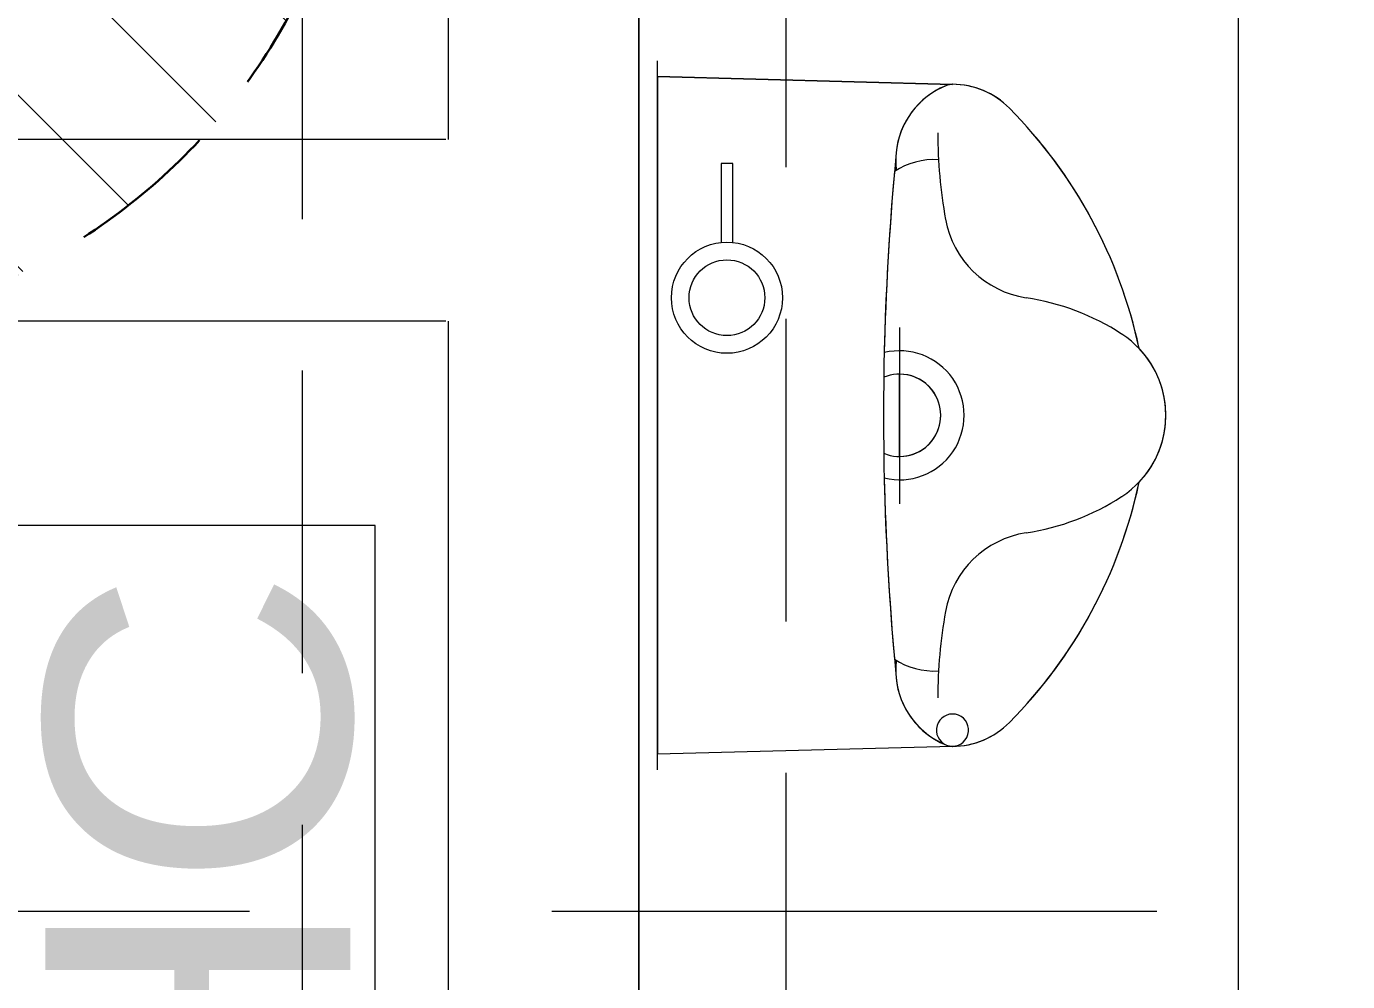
# Model space of a CAD drawing. Header units: millimetres. Extents: x 306431 to 569278, y -16030 to 119854.
# Drawn here: x 366961 to 368053, y 50418 to 51207 of the extents above; entities that cross this region are included whole.
import ezdxf

# ---------------------------------------------------------------- set-up
doc = ezdxf.new("R2010")
doc.units = ezdxf.units.MM
doc.header["$MEASUREMENT"] = 0
doc.linetypes.add('HIDDEN', pattern=[0.375, 0.25, -0.125])
doc.layers.get('0').update_dxf_attribs({"lineweight": 9})
for name, color, linetype, lineweight in [('A_ARCHITECTURAL BACKGROUND', 251, 'Continuous', 5), ('ELAYOUT', 252, 'Continuous', 9), ('FTB', 4, 'HIDDEN', 30), ('GIRDER BEAM', 2, 'HIDDEN', 15), ('GIRDER GIRT', 4, 'HIDDEN', 18), ('HATCH', 8, 'Continuous', 5), ('S_foundation', 4, 'HIDDEN', 20)]:
    doc.layers.add(name, color=color, linetype=linetype, lineweight=lineweight)
doc.styles.add('MMTX$0$ESMX$0$X-OPTA1D', font='x-opta1d')

# ---------------------------------------------------------------- blocks, each defined once
blk = doc.blocks.new('G_GIRT')
at = {"layer": 'GIRDER GIRT', "linetype": 'HIDDEN', "ltscale": 1000, "elevation": 0}
blk.add_lwpolyline([(34800, 48739.4), (35200, 48739.4), (35200, 55321.5), (34800, 55321.5)], close=True, dxfattribs=at)
blk = doc.blocks.new('ELEV3A')
at = {"layer": 'ELAYOUT', "ltscale": 10}
for p, q in [((-79825.44864, -2096.4041), (-79825.44864, -2097.47778)), ((-79825.44966, -2097.47778, 0), (-79827.07697, -2097.47778, 0)), ((-79825.44966, -2097.55278, 0), (-79827.14906, -2097.55278, 0))]:
    blk.add_line(p, q, dxfattribs=at)
blk = doc.blocks.new('GF_PLAN NEW')
at = {"layer": 'A_ARCHITECTURAL BACKGROUND', "linetype": 'ByBlock', "ltscale": 0.5}
for p, q in [((35078.9, 48468.6, 0), (35078.9, 55761.8, 0)), ((34921.2, 53470.5, 0), (34921.2, 48468.6, 0))]:
    blk.add_line(p, q, dxfattribs=at)
at = {"layer": 'A_ARCHITECTURAL BACKGROUND'}
for p, q in [((35094.3, 53099.9, 0), (35094.3, 53685.6, 0)), ((35094.3, 53099.9, 0), (35094.3, 53685.6, 0)), ((35094.3, 53099.9, 0), (35094.3, 53685.6, 0)), ((35094.3, 53099.9, 0), (35094.3, 53685.6, 0)), ((35094.3, 53099.9, 0), (35094.3, 53685.6, 0)), ((35094.3, 53099.9, 0), (35094.3, 53685.6, 0)), ((35094.3, 53099.9, 0), (35094.3, 53685.6, 0)), ((35094.3, 53099.9, 0), (35094.3, 53685.6, 0)), ((35094.3, 53099.9, 0), (35094.3, 53685.6, 0)), ((35094.3, 53099.9, 0), (35094.3, 53685.6, 0)), ((35094.3, 53672.7, 0), (35094.3, 53112.9, 0)), ((35338.1, 53666.1, 0), (35094.3, 53672.7, 0)), ((35094.3, 53672.7, 0), (35094.3, 53112.9, 0)), ((35338.1, 53666.1, 0), (35094.3, 53672.7, 0)), ((35094.3, 53672.7, 0), (35094.3, 53112.9, 0)), ((35338.1, 53666.1, 0), (35094.3, 53672.7, 0)), ((35094.3, 53672.7, 0), (35094.3, 53112.9, 0)), ((35338.1, 53666.1, 0), (35094.3, 53672.7, 0)), ((35094.3, 53672.7, 0), (35094.3, 53112.9, 0)), ((35338.1, 53666.1, 0), (35094.3, 53672.7, 0)), ((35094.3, 53672.7, 0), (35094.3, 53112.9, 0)), ((35338.1, 53666.1, 0), (35094.3, 53672.7, 0)), ((35094.3, 53672.7, 0), (35094.3, 53112.9, 0)), ((35338.1, 53666.1, 0), (35094.3, 53672.7, 0)), ((35094.3, 53672.7, 0), (35094.3, 53112.9, 0)), ((35338.1, 53666.1, 0), (35094.3, 53672.7, 0)), ((35094.3, 53672.7, 0), (35094.3, 53112.9, 0)), ((35338.1, 53666.1, 0), (35094.3, 53672.7, 0)), ((35094.3, 53672.7, 0), (35094.3, 53112.9, 0)), ((35338.1, 53666.1, 0), (35094.3, 53672.7, 0)), ((35294.3, 53465.4, 0), (35294.3, 53319.6, 0)), ((35294.3, 53465.4, 0), (35294.3, 53319.6, 0)), ((35294.3, 53465.4, 0), (35294.3, 53319.6, 0)), ((35294.3, 53465.4, 0), (35294.3, 53319.6, 0)), ((35294.3, 53465.4, 0), (35294.3, 53319.6, 0)), ((35294.3, 53465.4, 0), (35294.3, 53319.6, 0)), ((35294.3, 53465.4, 0), (35294.3, 53319.6, 0)), ((35294.3, 53465.4, 0), (35294.3, 53319.6, 0)), ((35294.3, 53465.4, 0), (35294.3, 53319.6, 0)), ((35294.3, 53465.4, 0), (35294.3, 53319.6, 0)), ((35338.1, 53119.4, 0), (35094.3, 53112.9, 0)), ((35338.1, 53119.4, 0), (35094.3, 53112.9, 0)), ((35338.1, 53119.4, 0), (35094.3, 53112.9, 0)), ((35338.1, 53119.4, 0), (35094.3, 53112.9, 0)), ((35338.1, 53119.4, 0), (35094.3, 53112.9, 0)), ((35338.1, 53119.4, 0), (35094.3, 53112.9, 0)), ((35338.1, 53119.4, 0), (35094.3, 53112.9, 0)), ((35338.1, 53119.4, 0), (35094.3, 53112.9, 0)), ((35338.1, 53119.4, 0), (35094.3, 53112.9, 0)), ((35338.1, 53119.4, 0), (35094.3, 53112.9, 0))]:
    blk.add_line(p, q, dxfattribs=at)
at = {"layer": 'A_ARCHITECTURAL BACKGROUND', "ltscale": 10}
blk.add_line((35094.3, 53519.3, 0), (35094.3, 53672.7, 0), dxfattribs=at)
blk.add_line((35094.3, 53519.3, 0), (35094.3, 53672.7, 0), dxfattribs=at)
blk.add_line((35094.3, 53519.3, 0), (35094.3, 53672.7, 0), dxfattribs=at)
blk.add_line((35094.3, 53519.3, 0), (35094.3, 53672.7, 0), dxfattribs=at)
blk.add_line((35094.3, 53519.3, 0), (35094.3, 53672.7, 0), dxfattribs=at)
blk.add_line((35094.3, 53519.3, 0), (35094.3, 53672.7, 0), dxfattribs=at)
blk.add_line((35094.3, 53519.3, 0), (35094.3, 53672.7, 0), dxfattribs=at)
blk.add_line((35094.3, 53519.3, 0), (35094.3, 53672.7, 0), dxfattribs=at)
blk.add_line((35094.3, 53519.3, 0), (35094.3, 53672.7, 0), dxfattribs=at)
blk.add_line((35094.3, 53519.3, 0), (35094.3, 53672.7, 0), dxfattribs=at)
at = {"layer": 'A_ARCHITECTURAL BACKGROUND', "lineweight": 0, "ltscale": 0.5}
for p, q in [((35094.3, 53672.7, 0), (35338.1, 53666.1, 0)), ((35094.3, 53672.7, 0), (35338.1, 53666.1, 0)), ((35094.3, 53672.7, 0), (35338.1, 53666.1, 0)), ((35094.3, 53672.7, 0), (35338.1, 53666.1, 0)), ((35094.3, 53672.7, 0), (35338.1, 53666.1, 0)), ((35094.3, 53672.7, 0), (35338.1, 53666.1, 0)), ((35094.3, 53672.7, 0), (35338.1, 53666.1, 0)), ((35094.3, 53672.7, 0), (35338.1, 53666.1, 0)), ((35094.3, 53672.7, 0), (35338.1, 53666.1, 0)), ((35094.3, 53672.7, 0), (35338.1, 53666.1, 0)), ((35294.3, 53358.8, 0), (35294.3, 53426.8, 0)), ((35294.3, 53358.8, 0), (35294.3, 53426.8, 0)), ((35294.3, 53358.8, 0), (35294.3, 53426.8, 0)), ((35294.3, 53358.8, 0), (35294.3, 53426.8, 0)), ((35294.3, 53358.8, 0), (35294.3, 53426.8, 0)), ((35294.3, 53358.8, 0), (35294.3, 53426.8, 0)), ((35294.3, 53358.8, 0), (35294.3, 53426.8, 0)), ((35294.3, 53358.8, 0), (35294.3, 53426.8, 0)), ((35294.3, 53358.8, 0), (35294.3, 53426.8, 0)), ((35294.3, 53358.8, 0), (35294.3, 53426.8, 0)), ((35094.3, 53112.9, 0), (35094.3, 53279.3, 0)), ((35094.3, 53112.9, 0), (35094.3, 53279.3, 0)), ((35094.3, 53112.9, 0), (35094.3, 53279.3, 0)), ((35094.3, 53112.9, 0), (35094.3, 53279.3, 0)), ((35094.3, 53112.9, 0), (35094.3, 53279.3, 0)), ((35094.3, 53112.9, 0), (35094.3, 53279.3, 0)), ((35094.3, 53112.9, 0), (35094.3, 53279.3, 0)), ((35094.3, 53112.9, 0), (35094.3, 53279.3, 0)), ((35094.3, 53112.9, 0), (35094.3, 53279.3, 0)), ((35094.3, 53112.9, 0), (35094.3, 53279.3, 0)), ((35338.1, 53119.4, 0), (35094.3, 53112.9, 0)), ((35338.1, 53119.4, 0), (35094.3, 53112.9, 0)), ((35338.1, 53119.4, 0), (35094.3, 53112.9, 0)), ((35338.1, 53119.4, 0), (35094.3, 53112.9, 0)), ((35338.1, 53119.4, 0), (35094.3, 53112.9, 0)), ((35338.1, 53119.4, 0), (35094.3, 53112.9, 0)), ((35338.1, 53119.4, 0), (35094.3, 53112.9, 0)), ((35338.1, 53119.4, 0), (35094.3, 53112.9, 0)), ((35338.1, 53119.4, 0), (35094.3, 53112.9, 0)), ((35338.1, 53119.4, 0), (35094.3, 53112.9, 0))]:
    blk.add_line(p, q, dxfattribs=at)
at = {"layer": 'A_ARCHITECTURAL BACKGROUND', "ltscale": 0.05, "elevation": 0}
blk.add_lwpolyline([(35078.9, 50851.6), (35574.3, 50851.6), (35574.3, 54732), (35078.9, 54732)], close=True, dxfattribs=at)
blk.add_lwpolyline([(35156.5, 53535.6), (35156.5, 53600.8), (35146.7, 53600.8), (35146.7, 53535.6)], dxfattribs=at)
at = {"layer": 'A_ARCHITECTURAL BACKGROUND', "ltscale": 0.5, "elevation": 0}
blk.add_lwpolyline([(34861, 52391.4), (34861, 53301.7), (34510.7, 53301.7), (34510.7, 52391.4)], close=True, dxfattribs=at)
at = {"layer": 'A_ARCHITECTURAL BACKGROUND', "ltscale": 0.05}
for radius in [45.9, 31.3]:
    blk.add_circle((35151.6, 53489.9, 0), radius, dxfattribs=at)
at = {"layer": 'A_ARCHITECTURAL BACKGROUND', "lineweight": 0, "ltscale": 0.5}
for centre, radius, start, end in [((35357.8, 53603.3, 0), 66.7, 111.7947, 186.8932), ((35357.8, 53603.3, 0), 66.7, 111.7947, 186.8932), ((35357.8, 53603.3, 0), 66.7, 111.7947, 186.8932), ((35357.8, 53603.3, 0), 66.7, 111.7947, 186.8932), ((35357.8, 53603.3, 0), 66.7, 111.7947, 186.8932), ((35357.8, 53603.3, 0), 66.7, 111.7947, 186.8932), ((35357.8, 53603.3, 0), 66.7, 111.7947, 186.8932), ((35357.8, 53603.3, 0), 66.7, 111.7947, 186.8932), ((35357.8, 53603.3, 0), 66.7, 111.7947, 186.8932), ((35357.8, 53603.3, 0), 66.7, 111.7947, 186.8932), ((35357.8, 53603.3, 0), 66.7, 111.7947, 174.4421), ((35357.8, 53603.3, 0), 66.7, 111.7947, 174.4421), ((35357.8, 53603.3, 0), 66.7, 111.7947, 174.4421), ((35357.8, 53603.3, 0), 66.7, 111.7947, 174.4421), ((35357.8, 53603.3, 0), 66.7, 111.7947, 174.4421), ((35357.8, 53603.3, 0), 66.7, 111.7947, 174.4421), ((35357.8, 53603.3, 0), 66.7, 111.7947, 174.4421), ((35357.8, 53603.3, 0), 66.7, 111.7947, 174.4421), ((35357.8, 53603.3, 0), 66.7, 111.7947, 174.4421), ((35357.8, 53603.3, 0), 66.7, 111.7947, 174.4421), ((35338, 53652.8, 0), 13.3, 89.6458, 111.7947), ((35338, 53652.8, 0), 13.3, 89.6458, 111.7947), ((35338, 53652.8, 0), 13.3, 89.6458, 111.7947), ((35338, 53652.8, 0), 13.3, 89.6458, 111.7947), ((35338, 53652.8, 0), 13.3, 89.6458, 111.7947), ((35338, 53652.8, 0), 13.3, 89.6458, 111.7947), ((35338, 53652.8, 0), 13.3, 89.6458, 111.7947), ((35338, 53652.8, 0), 13.3, 89.6458, 111.7947), ((35338, 53652.8, 0), 13.3, 89.6458, 111.7947), ((35338, 53652.8, 0), 13.3, 89.6458, 111.7947), ((35338, 53652.8, 0), 13.3, 89.6458, 111.7947), ((35338, 53652.8, 0), 13.3, 89.6458, 111.7947), ((35338, 53652.8, 0), 13.3, 89.6458, 111.7947), ((35338, 53652.8, 0), 13.3, 89.6458, 111.7947), ((35338, 53652.8, 0), 13.3, 89.6458, 111.7947), ((35338, 53652.8, 0), 13.3, 89.6458, 111.7947), ((35338, 53652.8, 0), 13.3, 89.6458, 111.7947), ((35338, 53652.8, 0), 13.3, 89.6458, 111.7947), ((35338, 53652.8, 0), 13.3, 89.6458, 111.7947), ((35338, 53652.8, 0), 13.3, 89.6458, 111.7947), ((35337.7, 53599.5, 0), 66.7, 44.7601, 89.6458), ((35337.7, 53599.5, 0), 66.7, 44.7601, 89.6458), ((35337.7, 53599.5, 0), 66.7, 44.7601, 89.6458), ((35337.7, 53599.5, 0), 66.7, 44.7601, 89.6458), ((35337.7, 53599.5, 0), 66.7, 44.7601, 89.6458), ((35337.7, 53599.5, 0), 66.7, 44.7601, 89.6458), ((35337.7, 53599.5, 0), 66.7, 44.7601, 89.6458), ((35337.7, 53599.5, 0), 66.7, 44.7601, 89.6458), ((35337.7, 53599.5, 0), 66.7, 44.7601, 89.6458), ((35337.7, 53599.5, 0), 66.7, 44.7601, 89.6458), ((35101, 53364.7, 0), 400, 11.9985, 44.7601), ((35101, 53364.7, 0), 400, 11.9985, 44.7601), ((35101, 53364.7, 0), 400, 11.9985, 44.7601), ((35101, 53364.7, 0), 400, 11.9985, 44.7601), ((35101, 53364.7, 0), 400, 11.9985, 44.7601), ((35101, 53364.7, 0), 400, 11.9985, 44.7601), ((35101, 53364.7, 0), 400, 11.9985, 44.7601), ((35101, 53364.7, 0), 400, 11.9985, 44.7601), ((35101, 53364.7, 0), 400, 11.9985, 44.7601), ((35101, 53364.7, 0), 400, 11.9985, 44.7601), ((37521, 53392.8, 0), 2240, 174.4421, 185.5579), ((37521, 53392.8, 0), 2240, 174.4421, 185.5579), ((37521, 53392.8, 0), 2240, 174.4421, 185.5579), ((37521, 53392.8, 0), 2240, 174.4421, 185.5579), ((37521, 53392.8, 0), 2240, 174.4421, 185.5579), ((37521, 53392.8, 0), 2240, 174.4421, 185.5579), ((37521, 53392.8, 0), 2240, 174.4421, 185.5579), ((37521, 53392.8, 0), 2240, 174.4421, 185.5579), ((37521, 53392.8, 0), 2240, 174.4421, 185.5579), ((37521, 53392.8, 0), 2240, 174.4421, 185.5579), ((37521, 53392.8, 0), 2240, 174.8398, 178.6751), ((37521, 53392.8, 0), 2240, 174.8398, 178.6751), ((37521, 53392.8, 0), 2240, 174.8398, 178.6751), ((37521, 53392.8, 0), 2240, 174.8398, 178.6751), ((37521, 53392.8, 0), 2240, 174.8398, 178.6751), ((37521, 53392.8, 0), 2240, 174.8398, 178.6751), ((37521, 53392.8, 0), 2240, 174.8398, 178.6751), ((37521, 53392.8, 0), 2240, 174.8398, 178.6751), ((37521, 53392.8, 0), 2240, 174.8398, 178.6751), ((37521, 53392.8, 0), 2240, 174.8398, 178.6751), ((35322.8, 53544, 0), 60, 121.309, 123.1383), ((35322.8, 53544, 0), 60, 121.309, 123.1383), ((35322.8, 53544, 0), 60, 121.309, 123.1383), ((35322.8, 53544, 0), 60, 121.309, 123.1383), ((35322.8, 53544, 0), 60, 121.309, 123.1383), ((35322.8, 53544, 0), 60, 121.309, 123.1383), ((35322.8, 53544, 0), 60, 121.309, 123.1383), ((35322.8, 53544, 0), 60, 121.309, 123.1383), ((35322.8, 53544, 0), 60, 121.309, 123.1383), ((35322.8, 53544, 0), 60, 121.309, 123.1383), ((35294.3, 53392.8, 0), 53.3, 256.1859, 103.8141), ((35294.3, 53392.8, 0), 53.3, 256.1859, 103.8141), ((35294.3, 53392.8, 0), 53.3, 256.1859, 103.8141), ((35294.3, 53392.8, 0), 53.3, 256.1859, 103.8141), ((35294.3, 53392.8, 0), 53.3, 256.1859, 103.8141), ((35294.3, 53392.8, 0), 53.3, 256.1859, 103.8141), ((35294.3, 53392.8, 0), 53.3, 256.1859, 103.8141), ((35294.3, 53392.8, 0), 53.3, 256.1859, 103.8141), ((35294.3, 53392.8, 0), 53.3, 256.1859, 103.8141), ((35294.3, 53392.8, 0), 53.3, 256.1859, 103.8141), ((35434.3, 53392.8, 0), 80, 316.4614, 43.5386), ((35434.3, 53392.8, 0), 80, 316.4614, 43.5386), ((35434.3, 53392.8, 0), 80, 316.4614, 43.5386), ((35434.3, 53392.8, 0), 80, 316.4614, 43.5386), ((35434.3, 53392.8, 0), 80, 316.4614, 43.5386), ((35434.3, 53392.8, 0), 80, 316.4614, 43.5386), ((35434.3, 53392.8, 0), 80, 316.4614, 43.5386), ((35434.3, 53392.8, 0), 80, 316.4614, 43.5386), ((35434.3, 53392.8, 0), 80, 316.4614, 43.5386), ((35434.3, 53392.8, 0), 80, 316.4614, 43.5386), ((35294.3, 53392.8, 0), 34, 270, 90), ((35294.3, 53392.8, 0), 34, 270, 90), ((35294.3, 53392.8, 0), 34, 270, 90), ((35294.3, 53392.8, 0), 34, 270, 90), ((35294.3, 53392.8, 0), 34, 270, 90), ((35294.3, 53392.8, 0), 34, 270, 90), ((35294.3, 53392.8, 0), 34, 270, 90), ((35294.3, 53392.8, 0), 34, 270, 90), ((35294.3, 53392.8, 0), 34, 270, 90), ((35294.3, 53392.8, 0), 34, 270, 90), ((37521, 53392.8, 0), 2240, 181.3249, 185.1602), ((37521, 53392.8, 0), 2240, 181.3249, 185.1602), ((37521, 53392.8, 0), 2240, 181.3249, 185.1602), ((37521, 53392.8, 0), 2240, 181.3249, 185.1602), ((37521, 53392.8, 0), 2240, 181.3249, 185.1602), ((37521, 53392.8, 0), 2240, 181.3249, 185.1602), ((37521, 53392.8, 0), 2240, 181.3249, 185.1602), ((37521, 53392.8, 0), 2240, 181.3249, 185.1602), ((37521, 53392.8, 0), 2240, 181.3249, 185.1602), ((37521, 53392.8, 0), 2240, 181.3249, 185.1602), ((35101, 53420.8, 0), 400, 315.2399, 348.0015), ((35101, 53420.8, 0), 400, 315.2399, 348.0015), ((35101, 53420.8, 0), 400, 315.2399, 348.0015), ((35101, 53420.8, 0), 400, 315.2399, 348.0015), ((35101, 53420.8, 0), 400, 315.2399, 348.0015), ((35101, 53420.8, 0), 400, 315.2399, 348.0015), ((35101, 53420.8, 0), 400, 315.2399, 348.0015), ((35101, 53420.8, 0), 400, 315.2399, 348.0015), ((35101, 53420.8, 0), 400, 315.2399, 348.0015), ((35101, 53420.8, 0), 400, 315.2399, 348.0015), ((35322.8, 53241.6, 0), 60, 236.8617, 238.691), ((35322.8, 53241.6, 0), 60, 236.8617, 238.691), ((35322.8, 53241.6, 0), 60, 236.8617, 238.691), ((35322.8, 53241.6, 0), 60, 236.8617, 238.691), ((35322.8, 53241.6, 0), 60, 236.8617, 238.691), ((35322.8, 53241.6, 0), 60, 236.8617, 238.691), ((35322.8, 53241.6, 0), 60, 236.8617, 238.691), ((35322.8, 53241.6, 0), 60, 236.8617, 238.691), ((35322.8, 53241.6, 0), 60, 236.8617, 238.691), ((35322.8, 53241.6, 0), 60, 236.8617, 238.691), ((35357.8, 53182.3, 0), 66.7, 173.1068, 248.2053), ((35357.8, 53182.3, 0), 66.7, 173.1068, 248.2053), ((35357.8, 53182.3, 0), 66.7, 173.1068, 248.2053), ((35357.8, 53182.3, 0), 66.7, 173.1068, 248.2053), ((35357.8, 53182.3, 0), 66.7, 173.1068, 248.2053), ((35357.8, 53182.3, 0), 66.7, 173.1068, 248.2053), ((35357.8, 53182.3, 0), 66.7, 173.1068, 248.2053), ((35357.8, 53182.3, 0), 66.7, 173.1068, 248.2053), ((35357.8, 53182.3, 0), 66.7, 173.1068, 248.2053), ((35357.8, 53182.3, 0), 66.7, 173.1068, 248.2053), ((35357.8, 53182.3, 0), 66.7, 185.5579, 248.2053), ((35357.8, 53182.3, 0), 66.7, 185.5579, 248.2053), ((35357.8, 53182.3, 0), 66.7, 185.5579, 248.2053), ((35357.8, 53182.3, 0), 66.7, 185.5579, 248.2053), ((35357.8, 53182.3, 0), 66.7, 185.5579, 248.2053), ((35357.8, 53182.3, 0), 66.7, 185.5579, 248.2053), ((35357.8, 53182.3, 0), 66.7, 185.5579, 248.2053), ((35357.8, 53182.3, 0), 66.7, 185.5579, 248.2053), ((35357.8, 53182.3, 0), 66.7, 185.5579, 248.2053), ((35357.8, 53182.3, 0), 66.7, 185.5579, 248.2053), ((35338, 53132.8, 0), 13.3, 270, 248.2053), ((35338, 53132.8, 0), 13.3, 270, 248.2053), ((35338, 53132.8, 0), 13.3, 270, 248.2053), ((35338, 53132.8, 0), 13.3, 270, 248.2053), ((35338, 53132.8, 0), 13.3, 270, 248.2053), ((35338, 53132.8, 0), 13.3, 270, 248.2053), ((35338, 53132.8, 0), 13.3, 270, 248.2053), ((35338, 53132.8, 0), 13.3, 270, 248.2053), ((35338, 53132.8, 0), 13.3, 270, 248.2053), ((35338, 53132.8, 0), 13.3, 270, 248.2053), ((35337.7, 53186.1, 0), 66.7, 270.3542, 315.2399), ((35337.7, 53186.1, 0), 66.7, 270.3542, 315.2399), ((35337.7, 53186.1, 0), 66.7, 270.3542, 315.2399), ((35337.7, 53186.1, 0), 66.7, 270.3542, 315.2399), ((35337.7, 53186.1, 0), 66.7, 270.3542, 315.2399), ((35337.7, 53186.1, 0), 66.7, 270.3542, 315.2399), ((35337.7, 53186.1, 0), 66.7, 270.3542, 315.2399), ((35337.7, 53186.1, 0), 66.7, 270.3542, 315.2399), ((35337.7, 53186.1, 0), 66.7, 270.3542, 315.2399), ((35337.7, 53186.1, 0), 66.7, 270.3542, 315.2399), ((35338, 53132.8, 0), 13.3, 248.2053, 270), ((35338, 53132.8, 0), 13.3, 248.2053, 270), ((35338, 53132.8, 0), 13.3, 248.2053, 270), ((35338, 53132.8, 0), 13.3, 248.2053, 270), ((35338, 53132.8, 0), 13.3, 248.2053, 270), ((35338, 53132.8, 0), 13.3, 248.2053, 270), ((35338, 53132.8, 0), 13.3, 248.2053, 270), ((35338, 53132.8, 0), 13.3, 248.2053, 270), ((35338, 53132.8, 0), 13.3, 248.2053, 270), ((35338, 53132.8, 0), 13.3, 248.2053, 270)]:
    blk.add_arc(centre, radius, start, end, dxfattribs=at)
at = {"layer": 'A_ARCHITECTURAL BACKGROUND'}
for centre, radius, start, end in [((35357.8, 53603.3, 0), 66.7, 111.7947, 174.4421), ((35357.8, 53603.3, 0), 66.7, 111.7947, 174.4421), ((35357.8, 53603.3, 0), 66.7, 111.7947, 174.4421), ((35357.8, 53603.3, 0), 66.7, 111.7947, 174.4421), ((35357.8, 53603.3, 0), 66.7, 111.7947, 174.4421), ((35357.8, 53603.3, 0), 66.7, 111.7947, 174.4421), ((35357.8, 53603.3, 0), 66.7, 111.7947, 174.4421), ((35357.8, 53603.3, 0), 66.7, 111.7947, 174.4421), ((35357.8, 53603.3, 0), 66.7, 111.7947, 174.4421), ((35357.8, 53603.3, 0), 66.7, 111.7947, 174.4421), ((35338, 53652.8, 0), 13.3, 89.6458, 111.7947), ((35338, 53652.8, 0), 13.3, 89.6458, 111.7947), ((35338, 53652.8, 0), 13.3, 89.6458, 111.7947), ((35338, 53652.8, 0), 13.3, 89.6458, 111.7947), ((35338, 53652.8, 0), 13.3, 89.6458, 111.7947), ((35338, 53652.8, 0), 13.3, 89.6458, 111.7947), ((35338, 53652.8, 0), 13.3, 89.6458, 111.7947), ((35338, 53652.8, 0), 13.3, 89.6458, 111.7947), ((35338, 53652.8, 0), 13.3, 89.6458, 111.7947), ((35338, 53652.8, 0), 13.3, 89.6458, 111.7947), ((35337.7, 53599.5, 0), 66.7, 44.7601, 90), ((35337.7, 53599.5, 0), 66.7, 44.7601, 90), ((35337.7, 53599.5, 0), 66.7, 44.7601, 90), ((35337.7, 53599.5, 0), 66.7, 44.7601, 90), ((35337.7, 53599.5, 0), 66.7, 44.7601, 90), ((35337.7, 53599.5, 0), 66.7, 44.7601, 90), ((35337.7, 53599.5, 0), 66.7, 44.7601, 90), ((35337.7, 53599.5, 0), 66.7, 44.7601, 90), ((35337.7, 53599.5, 0), 66.7, 44.7601, 90), ((35337.7, 53599.5, 0), 66.7, 44.7601, 90), ((35101, 53364.7, 0), 400, 12.1429, 44.7601), ((35101, 53364.7, 0), 400, 12.1429, 44.7601), ((35101, 53364.7, 0), 400, 12.1429, 44.7601), ((35101, 53364.7, 0), 400, 12.1429, 44.7601), ((35101, 53364.7, 0), 400, 12.1429, 44.7601), ((35101, 53364.7, 0), 400, 12.1429, 44.7601), ((35101, 53364.7, 0), 400, 12.1429, 44.7601), ((35101, 53364.7, 0), 400, 12.1429, 44.7601), ((35101, 53364.7, 0), 400, 12.1429, 44.7601), ((35101, 53364.7, 0), 400, 12.1429, 44.7601), ((35725.8, 53626.1, 0), 400, 180, 190.2928), ((35725.8, 53626.1, 0), 400, 180, 190.2928), ((35725.8, 53626.1, 0), 400, 180, 190.2928), ((35725.8, 53626.1, 0), 400, 180, 190.2928), ((35725.8, 53626.1, 0), 400, 180, 190.2928), ((35725.8, 53626.1, 0), 400, 180, 190.2928), ((35725.8, 53626.1, 0), 400, 180, 190.2928), ((35725.8, 53626.1, 0), 400, 180, 190.2928), ((35725.8, 53626.1, 0), 400, 180, 190.2928), ((35725.8, 53626.1, 0), 400, 180, 190.2928), ((37521, 53392.8, 0), 2240, 174.4421, 185.5579), ((37521, 53392.8, 0), 2240, 174.4421, 185.5579), ((37521, 53392.8, 0), 2240, 174.4421, 185.5579), ((37521, 53392.8, 0), 2240, 174.4421, 185.5579), ((37521, 53392.8, 0), 2240, 174.4421, 185.5579), ((37521, 53392.8, 0), 2240, 174.4421, 185.5579), ((37521, 53392.8, 0), 2240, 174.4421, 185.5579), ((37521, 53392.8, 0), 2240, 174.4421, 185.5579), ((37521, 53392.8, 0), 2240, 174.4421, 185.5579), ((37521, 53392.8, 0), 2240, 174.4421, 185.5579), ((35322.8, 53544, 0), 60, 86.5995, 123.1383), ((35322.8, 53544, 0), 60, 86.5995, 123.1383), ((35322.8, 53544, 0), 60, 86.5995, 123.1383), ((35322.8, 53544, 0), 60, 86.5995, 123.1383), ((35322.8, 53544, 0), 60, 86.5995, 123.1383), ((35322.8, 53544, 0), 60, 86.5995, 123.1383), ((35322.8, 53544, 0), 60, 86.5995, 123.1383), ((35322.8, 53544, 0), 60, 86.5995, 123.1383), ((35322.8, 53544, 0), 60, 86.5995, 123.1383), ((35322.8, 53544, 0), 60, 86.5995, 123.1383), ((35410.9, 53569, 0), 80, 190.2928, 261.3901), ((35410.9, 53569, 0), 80, 190.2928, 261.3901), ((35410.9, 53569, 0), 80, 190.2928, 261.3901), ((35410.9, 53569, 0), 80, 190.2928, 261.3901), ((35410.9, 53569, 0), 80, 190.2928, 261.3901), ((35410.9, 53569, 0), 80, 190.2928, 261.3901), ((35410.9, 53569, 0), 80, 190.2928, 261.3901), ((35410.9, 53569, 0), 80, 190.2928, 261.3901), ((35410.9, 53569, 0), 80, 190.2928, 261.3901), ((35410.9, 53569, 0), 80, 190.2928, 261.3901), ((35369, 53292.1, 0), 200, 57.0421, 81.3901), ((35369, 53292.1, 0), 200, 57.0421, 81.3901), ((35369, 53292.1, 0), 200, 57.0421, 81.3901), ((35369, 53292.1, 0), 200, 57.0421, 81.3901), ((35369, 53292.1, 0), 200, 57.0421, 81.3901), ((35369, 53292.1, 0), 200, 57.0421, 81.3901), ((35369, 53292.1, 0), 200, 57.0421, 81.3901), ((35369, 53292.1, 0), 200, 57.0421, 81.3901), ((35369, 53292.1, 0), 200, 57.0421, 81.3901), ((35369, 53292.1, 0), 200, 57.0421, 81.3901), ((35434.3, 53392.8, 0), 80, 302.9579, 57.0421), ((35434.3, 53392.8, 0), 80, 302.9579, 57.0421), ((35434.3, 53392.8, 0), 80, 302.9579, 57.0421), ((35434.3, 53392.8, 0), 80, 302.9579, 57.0421), ((35434.3, 53392.8, 0), 80, 302.9579, 57.0421), ((35434.3, 53392.8, 0), 80, 302.9579, 57.0421), ((35434.3, 53392.8, 0), 80, 302.9579, 57.0421), ((35434.3, 53392.8, 0), 80, 302.9579, 57.0421), ((35434.3, 53392.8, 0), 80, 302.9579, 57.0421), ((35434.3, 53392.8, 0), 80, 302.9579, 57.0421), ((35294.3, 53392.8, 0), 53.3, 256.1859, 103.8141), ((35294.3, 53392.8, 0), 53.3, 256.1859, 103.8141), ((35294.3, 53392.8, 0), 53.3, 256.1859, 103.8141), ((35294.3, 53392.8, 0), 53.3, 256.1859, 103.8141), ((35294.3, 53392.8, 0), 53.3, 256.1859, 103.8141), ((35294.3, 53392.8, 0), 53.3, 256.1859, 103.8141), ((35294.3, 53392.8, 0), 53.3, 256.1859, 103.8141), ((35294.3, 53392.8, 0), 53.3, 256.1859, 103.8141), ((35294.3, 53392.8, 0), 53.3, 256.1859, 103.8141), ((35294.3, 53392.8, 0), 53.3, 256.1859, 103.8141), ((35231.3, 53392.8, 0), 266.7, 11.9265, 12.1429), ((35231.3, 53392.8, 0), 266.7, 11.9265, 12.1429), ((35231.3, 53392.8, 0), 266.7, 11.9265, 12.1429), ((35231.3, 53392.8, 0), 266.7, 11.9265, 12.1429), ((35231.3, 53392.8, 0), 266.7, 11.9265, 12.1429), ((35231.3, 53392.8, 0), 266.7, 11.9265, 12.1429), ((35231.3, 53392.8, 0), 266.7, 11.9265, 12.1429), ((35231.3, 53392.8, 0), 266.7, 11.9265, 12.1429), ((35231.3, 53392.8, 0), 266.7, 11.9265, 12.1429), ((35231.3, 53392.8, 0), 266.7, 11.9265, 12.1429), ((35294.3, 53392.8, 0), 34, 247.3131, 112.6869), ((35294.3, 53392.8, 0), 34, 247.3131, 112.6869), ((35294.3, 53392.8, 0), 34, 247.3131, 112.6869), ((35294.3, 53392.8, 0), 34, 247.3131, 112.6869), ((35294.3, 53392.8, 0), 34, 247.3131, 112.6869), ((35294.3, 53392.8, 0), 34, 247.3131, 112.6869), ((35294.3, 53392.8, 0), 34, 247.3131, 112.6869), ((35294.3, 53392.8, 0), 34, 247.3131, 112.6869), ((35294.3, 53392.8, 0), 34, 247.3131, 112.6869), ((35294.3, 53392.8, 0), 34, 247.3131, 112.6869), ((35101, 53420.8, 0), 400, 315.2399, 347.8571), ((35101, 53420.8, 0), 400, 315.2399, 347.8571), ((35101, 53420.8, 0), 400, 315.2399, 347.8571), ((35101, 53420.8, 0), 400, 315.2399, 347.8571), ((35101, 53420.8, 0), 400, 315.2399, 347.8571), ((35101, 53420.8, 0), 400, 315.2399, 347.8571), ((35101, 53420.8, 0), 400, 315.2399, 347.8571), ((35101, 53420.8, 0), 400, 315.2399, 347.8571), ((35101, 53420.8, 0), 400, 315.2399, 347.8571), ((35101, 53420.8, 0), 400, 315.2399, 347.8571), ((35231.3, 53392.8, 0), 266.7, 347.8571, 348.0735), ((35231.3, 53392.8, 0), 266.7, 347.8571, 348.0735), ((35231.3, 53392.8, 0), 266.7, 347.8571, 348.0735), ((35231.3, 53392.8, 0), 266.7, 347.8571, 348.0735), ((35231.3, 53392.8, 0), 266.7, 347.8571, 348.0735), ((35231.3, 53392.8, 0), 266.7, 347.8571, 348.0735), ((35231.3, 53392.8, 0), 266.7, 347.8571, 348.0735), ((35231.3, 53392.8, 0), 266.7, 347.8571, 348.0735), ((35231.3, 53392.8, 0), 266.7, 347.8571, 348.0735), ((35231.3, 53392.8, 0), 266.7, 347.8571, 348.0735), ((35369, 53493.5, 0), 200, 278.6099, 302.9579), ((35369, 53493.5, 0), 200, 278.6099, 302.9579), ((35369, 53493.5, 0), 200, 278.6099, 302.9579), ((35369, 53493.5, 0), 200, 278.6099, 302.9579), ((35369, 53493.5, 0), 200, 278.6099, 302.9579), ((35369, 53493.5, 0), 200, 278.6099, 302.9579), ((35369, 53493.5, 0), 200, 278.6099, 302.9579), ((35369, 53493.5, 0), 200, 278.6099, 302.9579), ((35369, 53493.5, 0), 200, 278.6099, 302.9579), ((35369, 53493.5, 0), 200, 278.6099, 302.9579), ((35410.9, 53216.6, 0), 80, 98.6099, 169.7072), ((35410.9, 53216.6, 0), 80, 98.6099, 169.7072), ((35410.9, 53216.6, 0), 80, 98.6099, 169.7072), ((35410.9, 53216.6, 0), 80, 98.6099, 169.7072), ((35410.9, 53216.6, 0), 80, 98.6099, 169.7072), ((35410.9, 53216.6, 0), 80, 98.6099, 169.7072), ((35410.9, 53216.6, 0), 80, 98.6099, 169.7072), ((35410.9, 53216.6, 0), 80, 98.6099, 169.7072), ((35410.9, 53216.6, 0), 80, 98.6099, 169.7072), ((35410.9, 53216.6, 0), 80, 98.6099, 169.7072), ((35725.8, 53159.4, 0), 400, 169.7072, 180), ((35725.8, 53159.4, 0), 400, 169.7072, 180), ((35725.8, 53159.4, 0), 400, 169.7072, 180), ((35725.8, 53159.4, 0), 400, 169.7072, 180), ((35725.8, 53159.4, 0), 400, 169.7072, 180), ((35725.8, 53159.4, 0), 400, 169.7072, 180), ((35725.8, 53159.4, 0), 400, 169.7072, 180), ((35725.8, 53159.4, 0), 400, 169.7072, 180), ((35725.8, 53159.4, 0), 400, 169.7072, 180), ((35725.8, 53159.4, 0), 400, 169.7072, 180), ((35322.8, 53241.6, 0), 60, 236.8617, 273.4005), ((35322.8, 53241.6, 0), 60, 236.8617, 273.4005), ((35322.8, 53241.6, 0), 60, 236.8617, 273.4005), ((35322.8, 53241.6, 0), 60, 236.8617, 273.4005), ((35322.8, 53241.6, 0), 60, 236.8617, 273.4005), ((35322.8, 53241.6, 0), 60, 236.8617, 273.4005), ((35322.8, 53241.6, 0), 60, 236.8617, 273.4005), ((35322.8, 53241.6, 0), 60, 236.8617, 273.4005), ((35322.8, 53241.6, 0), 60, 236.8617, 273.4005), ((35322.8, 53241.6, 0), 60, 236.8617, 273.4005), ((35357.8, 53182.3, 0), 66.7, 185.5579, 248.2053), ((35357.8, 53182.3, 0), 66.7, 185.5579, 248.2053), ((35357.8, 53182.3, 0), 66.7, 185.5579, 248.2053), ((35357.8, 53182.3, 0), 66.7, 185.5579, 248.2053), ((35357.8, 53182.3, 0), 66.7, 185.5579, 248.2053), ((35357.8, 53182.3, 0), 66.7, 185.5579, 248.2053), ((35357.8, 53182.3, 0), 66.7, 185.5579, 248.2053), ((35357.8, 53182.3, 0), 66.7, 185.5579, 248.2053), ((35357.8, 53182.3, 0), 66.7, 185.5579, 248.2053), ((35357.8, 53182.3, 0), 66.7, 185.5579, 248.2053), ((35337.7, 53186.1, 0), 66.7, 270, 315.2399), ((35337.7, 53186.1, 0), 66.7, 270, 315.2399), ((35337.7, 53186.1, 0), 66.7, 270, 315.2399), ((35337.7, 53186.1, 0), 66.7, 270, 315.2399), ((35337.7, 53186.1, 0), 66.7, 270, 315.2399), ((35337.7, 53186.1, 0), 66.7, 270, 315.2399), ((35337.7, 53186.1, 0), 66.7, 270, 315.2399), ((35337.7, 53186.1, 0), 66.7, 270, 315.2399), ((35337.7, 53186.1, 0), 66.7, 270, 315.2399), ((35337.7, 53186.1, 0), 66.7, 270, 315.2399), ((35338, 53132.8, 0), 13.3, 248.2053, 270.3542), ((35338, 53132.8, 0), 13.3, 248.2053, 270.3542), ((35338, 53132.8, 0), 13.3, 248.2053, 270.3542), ((35338, 53132.8, 0), 13.3, 248.2053, 270.3542), ((35338, 53132.8, 0), 13.3, 248.2053, 270.3542), ((35338, 53132.8, 0), 13.3, 248.2053, 270.3542), ((35338, 53132.8, 0), 13.3, 248.2053, 270.3542), ((35338, 53132.8, 0), 13.3, 248.2053, 270.3542), ((35338, 53132.8, 0), 13.3, 248.2053, 270.3542), ((35338, 53132.8, 0), 13.3, 248.2053, 270.3542)]:
    blk.add_arc(centre, radius, start, end, dxfattribs=at)
at = {"layer": 'A_ARCHITECTURAL BACKGROUND', "lineweight": -3, "xscale": 2000.15698356808, "yscale": 2000.15698356808, "zscale": 2000.15698356808}
blk.add_blockref('ELEV3A', (159698349.8, 4248905.3, 0), dxfattribs=at)
at = {"layer": 'A_ARCHITECTURAL BACKGROUND', "style": 'MMTX$0$ESMX$0$X-OPTA1D', "text_generation_flag": 6, "width": 1.1}
blk.add_text('FHC', height=252.02, rotation=270, dxfattribs=at).set_placement((34840.3, 52505.4, 0))
blk = doc.blocks.new('1mpile')
at = {"layer": 'FTB', "ltscale": 500}
blk.add_circle((101070.3, -50701.2), 500, dxfattribs=at)
at = {"layer": 'HATCH'}
for p, q in [((101570.1, -50689.2, 0), (101082.2, -50201.3, 0)), ((101556.6, -50817.2, 0), (100954.3, -50214.8, 0)), ((101532.3, -50509.9, 0), (101261.5, -50239.2, 0)), ((101519.3, -50921.2, 0), (100850.3, -50252.2, 0)), ((101464.9, -51008.2, 0), (100763.2, -50306.6, 0)), ((101395.9, -51080.6, 0), (100690.8, -50375.6, 0)), ((101312.4, -51138.6, 0), (100632.8, -50459, 0)), ((101212.8, -51180.4, 0), (100591, -50558.7, 0)), ((101091.7, -51200.7, 0), (100570.7, -50679.8, 0)), ((100930.9, -51181.4, 0), (100590.1, -50840.6, 0))]:
    blk.add_line(p, q, dxfattribs=at)
blk = doc.blocks.new('PC-5 1000MM x 45')
at = {"layer": 'S_foundation', "ltscale": 2000, "elevation": 0}
blk.add_lwpolyline([(3000, 3000), (-3000, 3000), (-3000, -3000), (3000, -3000)], close=True, dxfattribs=at)
at = {"rotation": 180}
blk.add_blockref('1mpile', (100413.1, -52723.7, 0), dxfattribs=at)

msp = doc.modelspace()

# ---------------------------------------------------------------- block references
at = {"layer": 'A_ARCHITECTURAL BACKGROUND'}
msp.add_blockref('GF_PLAN NEW', (332388.1, -2507.2, 0), dxfattribs=at)
at = {"layer": 'GIRDER BEAM'}
msp.add_blockref('PC-5 1000MM x 45', (367395.1, 53476, 0), dxfattribs=at)
at = {"layer": 'GIRDER GIRT'}
msp.add_blockref('G_GIRT', (332388.7, -2524, 0), dxfattribs=at)

doc.saveas('drawing.dxf')
